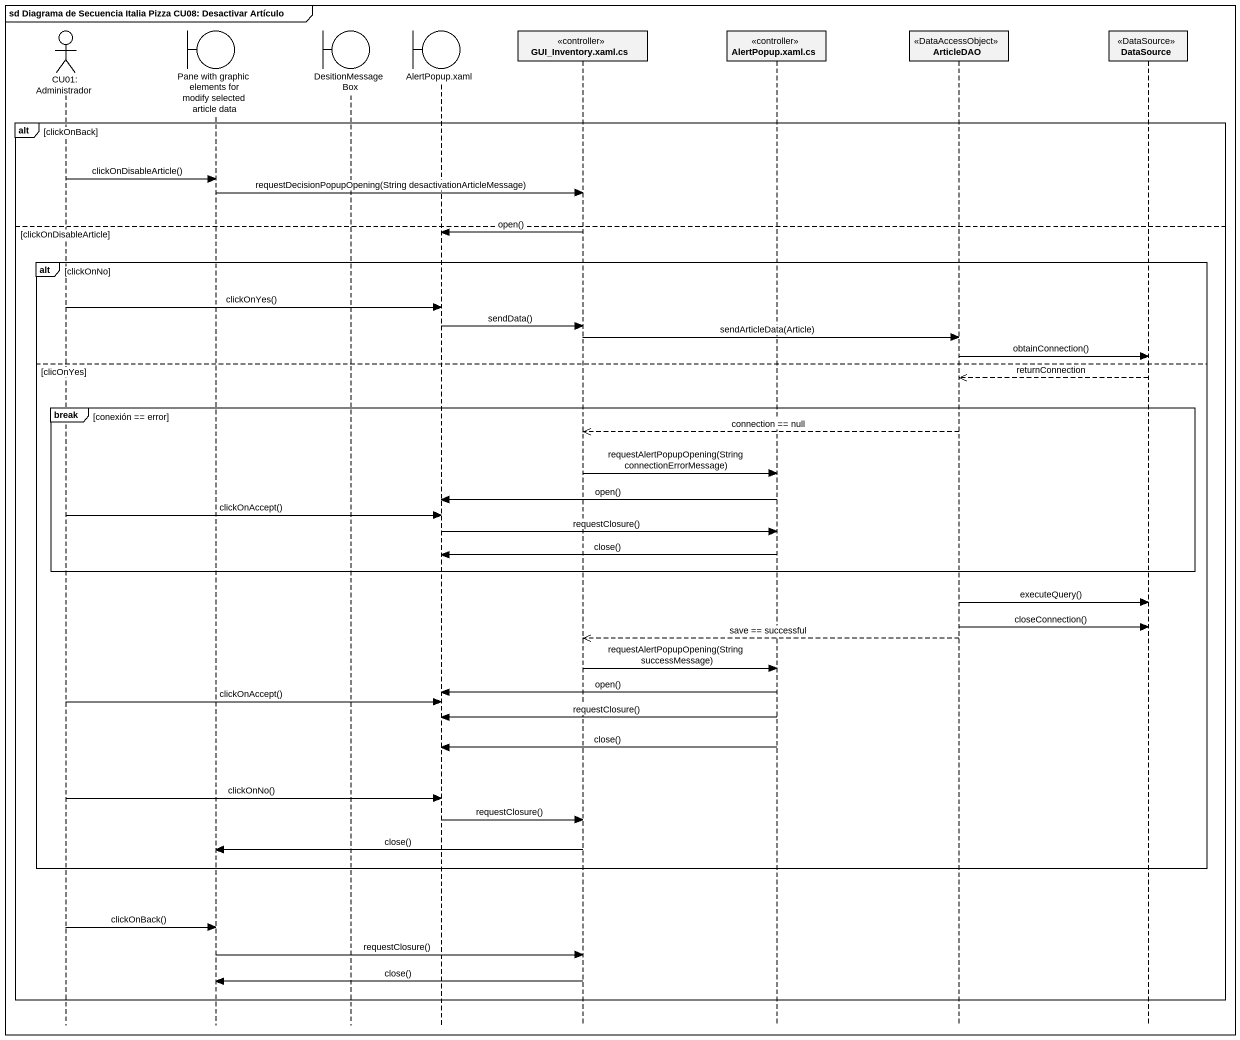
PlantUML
@startuml
mainframe sd Diagrama de Secuencia Italia Pizza CU08: Desactivar Artículo
hide footbox
actor "CU01: Administrador" as CU01_Administrador
boundary "Pane with graphic elements for modify selected article data" as Pane_with_graphic_elements
boundary DesitionMessageBox
boundary "AlertPopup.xaml" as AlertPopup_xaml
participant "GUI_Inventory.xaml.cs" as GUI_Inventory_xaml_cs <<controller>>
participant "AlertPopup.xaml.cs" as AlertPopup_xaml_cs <<controller>>
participant ArticleDAO <<DataAccessObject>>
participant DataSource <<DataSource>>

alt clickOnBack
  CU01_Administrador -> Pane_with_graphic_elements : clickOnDisableArticle()
  Pane_with_graphic_elements -> GUI_Inventory_xaml_cs : requestDecisionPopupOpening(String desactivationArticleMessage)
else clickOnDisableArticle
  GUI_Inventory_xaml_cs -> AlertPopup_xaml : open()
  alt clickOnNo
    CU01_Administrador -> AlertPopup_xaml : clickOnYes()
    AlertPopup_xaml -> GUI_Inventory_xaml_cs : sendData()
    GUI_Inventory_xaml_cs -> ArticleDAO : sendArticleData(Article)
    ArticleDAO -> DataSource : obtainConnection()
  else clicOnYes
    DataSource -->> ArticleDAO : returnConnection
    break conexión == error
      ArticleDAO -->> GUI_Inventory_xaml_cs : connection == null
      GUI_Inventory_xaml_cs -> AlertPopup_xaml_cs : requestAlertPopupOpening(String connectionErrorMessage)
      AlertPopup_xaml_cs -> AlertPopup_xaml : open()
      CU01_Administrador -> AlertPopup_xaml : clickOnAccept()
      AlertPopup_xaml -> AlertPopup_xaml_cs : requestClosure()
      AlertPopup_xaml_cs -> AlertPopup_xaml : close()
    end
    ArticleDAO -> DataSource : executeQuery()
    ArticleDAO -> DataSource : closeConnection()
    ArticleDAO -->> GUI_Inventory_xaml_cs : save == successful
    GUI_Inventory_xaml_cs -> AlertPopup_xaml_cs : requestAlertPopupOpening(String successMessage)
    AlertPopup_xaml_cs -> AlertPopup_xaml : open()
    CU01_Administrador -> AlertPopup_xaml : clickOnAccept()
    AlertPopup_xaml_cs -> AlertPopup_xaml : requestClosure()
    AlertPopup_xaml_cs -> AlertPopup_xaml : close()
    CU01_Administrador -> AlertPopup_xaml : clickOnNo()
    AlertPopup_xaml -> GUI_Inventory_xaml_cs : requestClosure()
    GUI_Inventory_xaml_cs -> Pane_with_graphic_elements : close()
  end
  CU01_Administrador -> Pane_with_graphic_elements : clickOnBack()
  Pane_with_graphic_elements -> GUI_Inventory_xaml_cs : requestClosure()
  GUI_Inventory_xaml_cs -> Pane_with_graphic_elements : close()
end
@enduml
